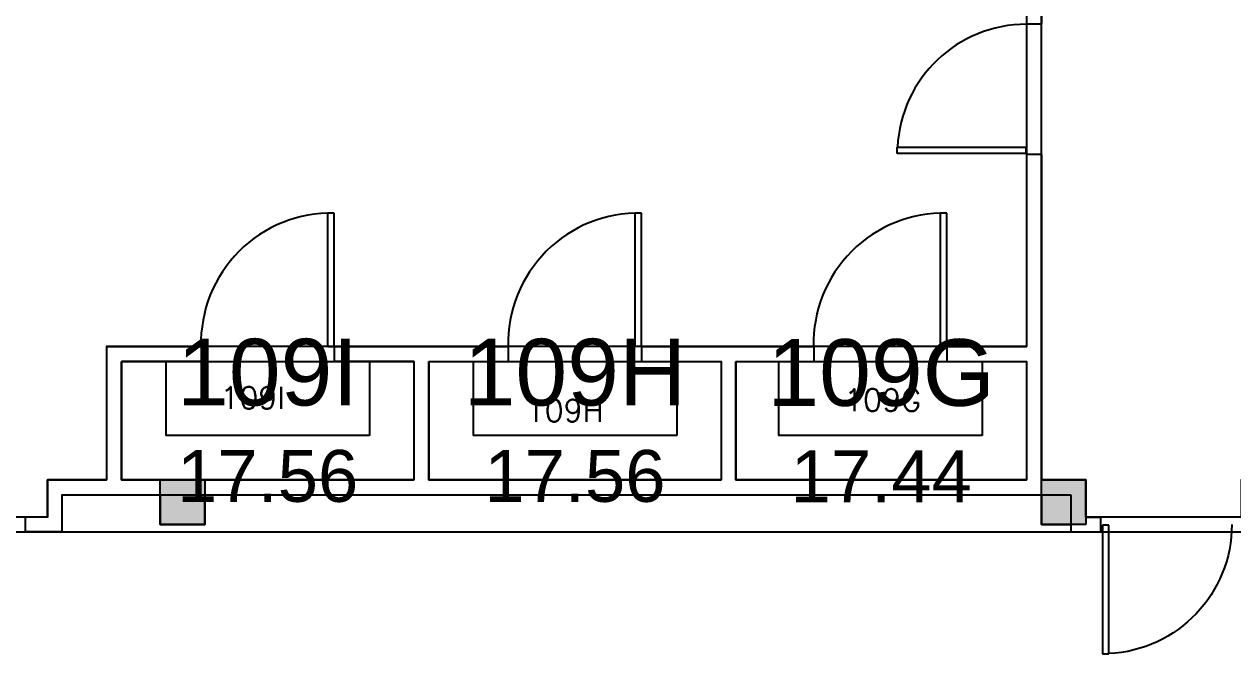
# Model space of a CAD drawing. Header units: inches. Extents: x -2145 to 3863, y -18090 to 4650.
# Drawn here: x -637.2 to -310.7, y -15754.4 to -15584.5 of the extents above; entities that cross this region are included whole.
import ezdxf
from ezdxf.enums import TextEntityAlignment as Align

# ---------------------------------------------------------------- set-up
doc = ezdxf.new("R2010")
doc.units = ezdxf.units.IN
doc.header["$LTSCALE"] = 48
doc.header["$MEASUREMENT"] = 0
for name, color, linetype in [('A-COLS', 1, 'CONTINUOUS'), ('A-COLS-GRID', 41, 'CONTINUOUS'), ('A-DOOR', 30, 'CONTINUOUS'), ('A-FURN', 41, 'CONTINUOUS'), ('A-WALLS', 1, 'CONTINUOUS'), ('CAFM_ID', 8, 'CONTINUOUS'), ('CAFM_SPACE', 5, 'CONTINUOUS'), ('CAFM_Space_Label', 7, 'CONTINUOUS')]:
    doc.layers.add(name, color=color, linetype=linetype)
doc.styles.add('CAFM-TXT', font='txt.shx', dxfattribs={"height": 6})

msp = doc.modelspace()

# ---------------------------------------------------------------- linework, layer by layer
at = {"layer": 'A-COLS'}
for p, q in [((-600.4, -15707.47), (-588.4, -15707.47)), ((-600.4, -15719.47), (-600.4, -15707.47)), ((-600.4, -15707.47), (-588.4, -15707.47)), ((-600.4, -15719.47), (-600.4, -15707.47)), ((-588.4, -15707.47), (-588.4, -15719.47)), ((-588.4, -15707.47), (-588.4, -15719.47)), ((-362.4, -15707.47), (-350.4, -15707.47)), ((-362.4, -15719.47), (-362.4, -15707.47)), ((-362.4, -15707.47), (-350.4, -15707.47)), ((-362.4, -15719.47), (-362.4, -15707.47)), ((-350.4, -15707.47), (-350.4, -15719.47)), ((-350.4, -15707.47), (-350.4, -15719.47)), ((-588.4, -15719.47), (-600.4, -15719.47)), ((-588.4, -15719.47), (-600.4, -15719.47)), ((-350.4, -15719.47), (-362.4, -15719.47)), ((-350.4, -15719.47), (-362.4, -15719.47))]:
    msp.add_line(p, q, dxfattribs=at)
at = {"layer": 'A-COLS-GRID'}
for points in [[(-600.4, -15707.47), (-588.4, -15707.47), (-600.4, -15719.47), (-588.4, -15719.47)], [(-600.4, -15707.47), (-588.4, -15707.47), (-600.4, -15719.47), (-588.4, -15719.47)], [(-362.4, -15707.47), (-350.4, -15707.47), (-362.4, -15719.47), (-350.4, -15719.47)], [(-362.4, -15707.47), (-350.4, -15707.47), (-362.4, -15719.47), (-350.4, -15719.47)]]:
    msp.add_solid(points, dxfattribs=at)
at = {"layer": 'A-DOOR'}
for p, q in [((-401.32, -15617.69), (-366.58, -15617.69)), ((-401.32, -15619.39), (-401.32, -15617.69)), ((-366.58, -15619.39), (-401.32, -15619.39)), ((-366.58, -15617.69), (-366.58, -15619.39)), ((-555.15, -15671.47), (-555.15, -15635.47)), ((-553.4, -15671.47), (-553.4, -15635.47)), ((-472.15, -15671.47), (-472.15, -15635.47)), ((-470.4, -15671.47), (-470.4, -15635.47)), ((-389.65, -15671.47), (-389.65, -15635.47)), ((-387.9, -15671.47), (-387.9, -15635.47)), ((-553.4, -15671.47), (-555.15, -15671.47)), ((-470.4, -15671.47), (-472.15, -15671.47)), ((-387.9, -15671.47), (-389.65, -15671.47)), ((-344.16, -15719.64), (-345.86, -15719.64)), ((-345.86, -15719.64), (-345.86, -15754.39)), ((-344.16, -15754.39), (-344.16, -15719.64)), ((-345.86, -15754.39), (-344.16, -15754.39))]:
    msp.add_line(p, q, dxfattribs=at)
for centre in [(-554.28, -15670.59), (-471.28, -15670.59), (-388.78, -15670.59)]:
    msp.add_arc(centre, 35.14, 88.573, 181.427, dxfattribs=at)
msp.add_ellipse((-366.4, -15619.39), major_axis=(24.69, 24.69), ratio=1, start_param=0.785398, end_param=2.307622, dxfattribs=at)
at = {"layer": 'A-DOOR', "extrusion": (0, 0, -1)}
msp.add_ellipse((-345.86, -15719.47), major_axis=(-24.69, 24.69), ratio=1, start_param=2.356194, end_param=3.878418, dxfattribs=at)
at = {"layer": 'A-FURN'}
for p, q in [((-598.9, -15675.47), (-598.9, -15695.47)), ((-543.9, -15675.47), (-543.9, -15695.47)), ((-515.9, -15675.47), (-515.9, -15695.47)), ((-460.9, -15675.47), (-460.9, -15695.47)), ((-433.4, -15675.47), (-433.4, -15695.47)), ((-378.4, -15675.47), (-378.4, -15695.47)), ((-543.9, -15695.47), (-598.9, -15695.47)), ((-460.9, -15695.47), (-515.9, -15695.47)), ((-378.4, -15695.47), (-433.4, -15695.47)), ((-626.9, -15721.47), (-354.4, -15721.47)), ((-626.9, -15721.47), (-354.4, -15721.47))]:
    msp.add_line(p, q, dxfattribs=at)
at = {"layer": 'A-WALLS'}
for p, q in [((-366.4, -15394.47), (-366.4, -15584.47)), ((-362.4, -15497.47), (-362.4, -15584.47)), ((-362.4, -15584.47), (-366.4, -15584.47)), ((-366.4, -15619.65), (-366.4, -15671.47)), ((-362.4, -15619.65), (-366.4, -15619.65)), ((-362.4, -15619.65), (-362.4, -15707.47)), ((-366.4, -15621.86), (-366.4, -15671.47)), ((-362.4, -15621.7), (-362.4, -15707.47)), ((-614.9, -15671.47), (-614.9, -15707.47)), ((-614.9, -15671.47), (-589.4, -15671.47)), ((-589.4, -15671.47), (-589.4, -15675.47)), ((-555.15, -15671.47), (-506.4, -15671.47)), ((-553.4, -15671.47), (-553.4, -15675.47)), ((-506.4, -15671.47), (-506.4, -15675.47)), ((-470.4, -15671.47), (-470.4, -15675.47)), ((-470.4, -15671.47), (-423.9, -15671.47)), ((-423.9, -15671.47), (-423.9, -15675.47)), ((-389.65, -15671.47), (-366.4, -15671.47)), ((-387.9, -15671.47), (-387.9, -15675.47)), ((-610.9, -15675.47), (-610.9, -15707.47)), ((-589.4, -15675.47), (-610.9, -15675.47)), ((-531.9, -15675.47), (-553.4, -15675.47)), ((-531.9, -15675.47), (-531.9, -15707.47)), ((-527.9, -15675.47), (-527.9, -15707.47)), ((-527.9, -15675.47), (-506.4, -15675.47)), ((-470.4, -15675.47), (-448.9, -15675.47)), ((-448.9, -15675.47), (-448.9, -15707.47)), ((-444.9, -15675.47), (-444.9, -15707.47)), ((-444.9, -15675.47), (-423.9, -15675.47)), ((-387.9, -15675.47), (-366.4, -15675.47)), ((-366.4, -15675.47), (-366.4, -15707.47)), ((-366.4, -15675.47), (-366.4, -15697.47)), ((-366.4, -15701.47), (-366.4, -15707.47)), ((-630.9, -15707.47), (-614.9, -15707.47)), ((-630.9, -15717.47), (-630.9, -15707.47)), ((-626.9, -15707.47), (-614.9, -15707.47)), ((-610.9, -15707.47), (-531.9, -15707.47)), ((-610.9, -15707.47), (-531.9, -15707.47)), ((-527.9, -15707.47), (-448.9, -15707.47)), ((-444.9, -15707.47), (-366.4, -15707.47)), ((-444.9, -15707.47), (-366.4, -15707.47)), ((-362.4, -15707.47), (-350.4, -15707.47)), ((-362.4, -15707.47), (-350.4, -15707.47)), ((-350.4, -15707.47), (-350.4, -15717.47)), ((-350.4, -15707.47), (-350.4, -15717.47)), ((-626.9, -15721.47), (-626.9, -15711.47)), ((-626.9, -15711.47), (-354.4, -15711.47)), ((-626.9, -15711.47), (-354.4, -15711.47)), ((-626.9, -15721.47), (-626.9, -15711.47)), ((-354.4, -15711.47), (-354.4, -15721.47)), ((-354.4, -15711.47), (-354.4, -15721.47)), ((-630.9, -15717.47), (-636.9, -15717.47)), ((-636.9, -15717.47), (-636.9, -15721.47)), ((-636.9, -15717.47), (-636.9, -15721.47)), ((-630.9, -15717.47), (-636.9, -15717.47)), ((-350.4, -15717.47), (-346.4, -15717.47)), ((-350.4, -15717.47), (-346.4, -15717.47)), ((-346.4, -15717.47), (-346.4, -15721.47)), ((-346.4, -15717.47), (-346.4, -15721.47)), ((-626.9, -15721.47), (-636.9, -15721.47)), ((-626.9, -15721.47), (-636.9, -15721.47)), ((-354.4, -15721.47), (-346.4, -15721.47)), ((-354.4, -15721.47), (-346.4, -15721.47))]:
    msp.add_line(p, q, dxfattribs=at)
at = {"layer": 'CAFM_SPACE'}
for points in [[(-905.9, -15436.47), (-905.91, -15299.44), (-715.4, -15299.51), (-715.4, -15436.47), (-596.4, -15436.47), (-596.4, -15493.47), (-600.4, -15493.47), (-600.4, -15505.47), (-478.4, -15505.47), (-478.4, -15563.47), (-366.4, -15563.47), (-366.4, -15671.47), (-614.9, -15671.47), (-614.9, -15707.47), (-630.9, -15707.47), (-630.9, -15717.47), (-680.9, -15717.47), (-680.9, -15707.47), (-711.4, -15707.47), (-711.4, -15582.97), (-905.9, -15582.97), (-905.9, -15436.47)], [(-362.4, -15505.47), (-350.4, -15505.47), (-350.4, -15497.47), (-163.9, -15497.47), (-163.9, -15707.47), (-308.4, -15707.47), (-308.4, -15717.47), (-350.4, -15717.47), (-350.4, -15707.47), (-362.4, -15707.47), (-362.4, -15505.47)], [(-610.9, -15675.47), (-531.9, -15675.47), (-531.9, -15707.47), (-610.9, -15707.47), (-610.9, -15675.47)], [(-527.9, -15675.47), (-448.9, -15675.47), (-448.9, -15707.47), (-527.9, -15707.47)], [(-444.9, -15675.47), (-366.4, -15675.47), (-366.4, -15707.47), (-444.9, -15707.47)]]:
    msp.add_lwpolyline(points, close=True, dxfattribs=at)
msp.add_lwpolyline([(-684.9, -15721.47), (-626.9, -15721.47), (-626.9, -15711.47), (-600.4, -15711.47), (-600.4, -15719.47), (-588.4, -15719.47), (-588.4, -15711.47), (-362.4, -15711.47), (-362.4, -15719.47), (-354.4, -15719.47), (-354.4, -15721.47), (-304.4, -15721.47), (-304.4, -15711.47), (-167.9, -15711.47), (-167.9, -15719.47), (-155.9, -15719.47), (-155.9, -15714.29), (-134.73, -15735.47), (-92.9, -15735.47), (27.1, -15735.47)], dxfattribs=at)

# ---------------------------------------------------------------- texts
at = {"layer": 'CAFM_ID', "style": 'CAFM-TXT'}
for s, p in [('109I', (-575.47, -15688.29)), ('109G', (-405.28, -15688.9)), ('109H', (-491.18, -15691.75))]:
    msp.add_text(s, height=6, dxfattribs=at).set_placement(p, align=Align.CENTER)
at = {"layer": 'CAFM_Space_Label', "color": 7, "char_height": 0.2, "attachment_point": 5}
for s, insert in [('{\\fArial.ttf;\\H18;109I}{\\fArial.ttf;\\H14;\\P17.56}', (-571.4, -15691.47)), ('{\\fArial.ttf;\\H18;109H}{\\fArial.ttf;\\H14;\\P17.56}', (-488.4, -15691.47)), ('{\\fArial.ttf;\\H18;109G}{\\fArial.ttf;\\H14;\\P17.44}', (-405.65, -15691.47))]:
    msp.add_mtext(s, dxfattribs=dict(at, insert=insert))

doc.saveas('drawing.dxf')
